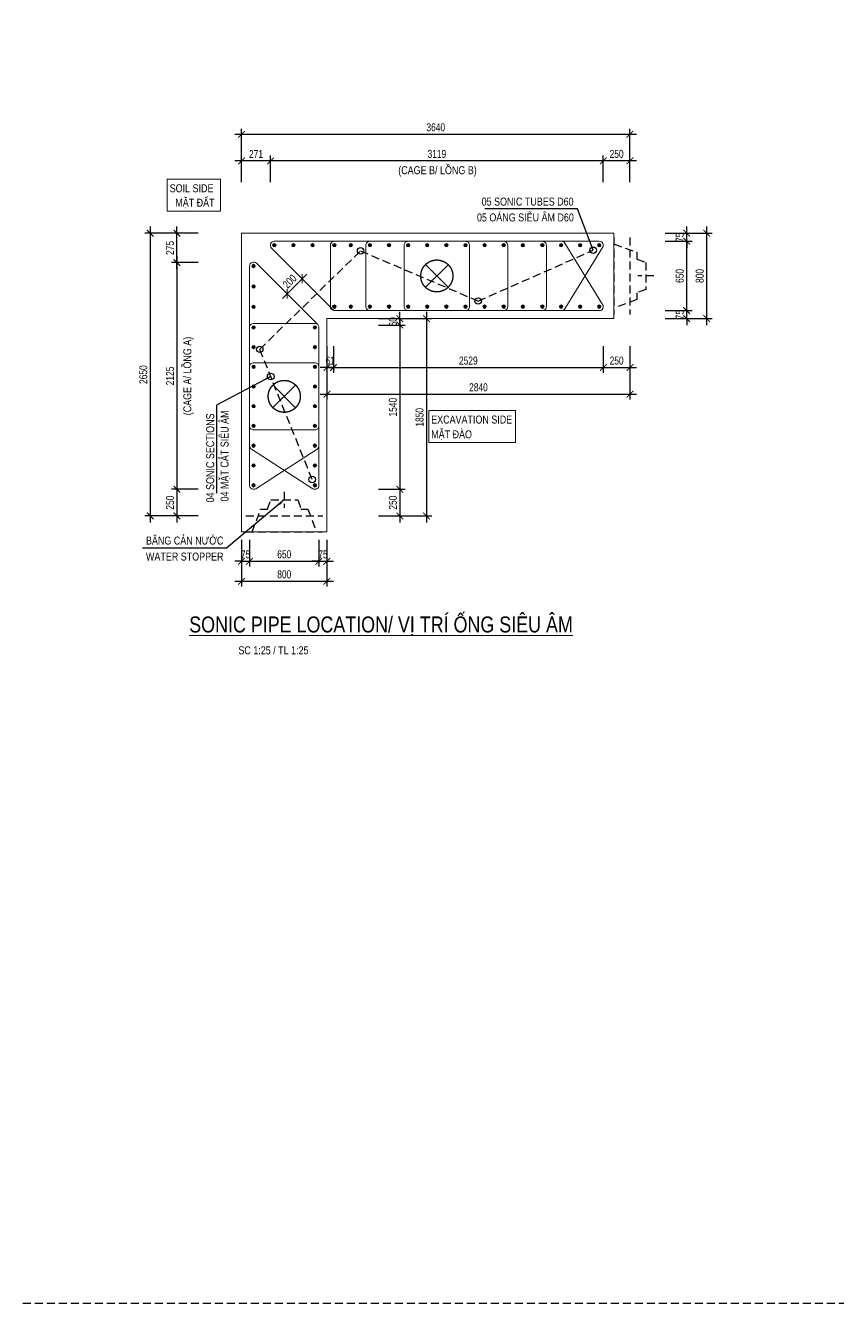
# Model space of a CAD drawing. Header units: millimetres. Extents: x 2611025 to 4139346, y -89870 to 101087.
# Drawn here: x 3029960 to 3060435, y -78018 to -30106 of the extents above; entities that cross this region are included whole.
import ezdxf
from ezdxf.enums import TextEntityAlignment as Align

# ---------------------------------------------------------------- set-up
doc = ezdxf.new("R2010")
doc.units = ezdxf.units.MM
doc.header["$LTSCALE"] = 1200
doc.header["$PDMODE"] = 35
doc.linetypes.add('CENTER', pattern=[2, 1.25, -0.25, 0.25, -0.25])
doc.linetypes.add('HIDDEN', pattern=[0.375, 0.25, -0.125])
for name, color, linetype, lineweight in [('BOUND', 3, 'Continuous', 20), ('CWS', 8, 'HIDDEN', 9), ('GRID', 74, 'CENTER', 15), ('LEADER', 8, 'Continuous', 9), ('MCT', 6, 'Continuous', 20), ('PIPE60', 1, 'Continuous', 25), ('TCHI', 4, 'HIDDEN', 30), ('TEXTEN', 3, 'Continuous', 13), ('TEXTMA', 2, 'Continuous', 13), ('TEXTVN', 2, 'Continuous', 20), ('TIE', 4, 'Continuous', 13)]:
    doc.layers.add(name, color=color, linetype=linetype, lineweight=lineweight)
for name, color, linetype in [('CDC.02.DIM', 1, 'Continuous'), ('CDC.04.HIDDEN', 8, 'HIDDEN'), ('CDC.11.NOTE', 8, 'Continuous'), ('MCSA', 5, 'HIDDEN'), ('MIE', 5, 'HIDDEN')]:
    doc.layers.add(name, color=color, linetype=linetype)
doc.styles.add('DB_Arial', font='arial.ttf', dxfattribs={"width": 0.8})
doc.styles.add('SMTEXT', font='arial.ttf', dxfattribs={"width": 0.75})
doc.dimstyles.new('BSV1-100', dxfattribs={"dimtxt": 300, "dimasz": 250, "dimexe": 200, "dimexo": 0, "dimgap": 108, "dimtad": 1, "dimdec": 0, "dimdsep": 46, "dimtxsty": 'SMTEXT', "dimblk": 'ARCHTICK', "dimcen": 100, "dimdle": 250, "dimclrd": 256, "dimclre": 256, "dimclrt": 1, "dimadec": 0, "dimazin": 0, "dimtfac": 1, "dimtdec": 0, "dimtix": 1, "dimtmove": 2, "dimatfit": 3, "dimfxl": 720, "dimfxlon": 1, "dimtolj": 1, "dimtzin": 0, "dimarcsym": 0})
doc.dimstyles.new('BSV25', dxfattribs={"dimtxt": 300, "dimasz": 250, "dimexe": 200, "dimexo": 0, "dimgap": 108, "dimtad": 1, "dimdec": 0, "dimlfac": 0.25, "dimdsep": 46, "dimtxsty": 'SMTEXT', "dimblk": 'ARCHTICK', "dimcen": 100, "dimdle": 250, "dimclrd": 256, "dimclre": 256, "dimclrt": 2, "dimadec": 0, "dimazin": 0, "dimtfac": 1, "dimtdec": 0, "dimtix": 1, "dimtmove": 2, "dimatfit": 3, "dimfxl": 800, "dimfxlon": 1, "dimtolj": 1, "dimtzin": 0, "dimarcsym": 0})

# ---------------------------------------------------------------- blocks, each defined once
blk = doc.blocks.new('cws800')
at = {"layer": 'CDC.04.HIDDEN'}
for p, q in [((-600, 1440), (-600, -1440)), ((0, 1440), (0, -1440))]:
    blk.add_line(p, q, dxfattribs=at)
for points in [[(0, 1200), (-860, 888), (-860, 627), (-1200, 507), (-1200, -507), (-860, -627), (-860, -888), (0, -1200)], [(-1500, 0), (-900, 0)]]:
    blk.add_lwpolyline(points, dxfattribs=at)
blk = doc.blocks.new('_ArchTick')
at = {"color": 0, "linetype": 'ByBlock', "const_width": 0.15}
blk.add_lwpolyline([(-0.5, -0.5), (0.5, 0.5)], dxfattribs=at)
blk = doc.blocks.new('*D433')
at = {"layer": 'CDC.02.DIM', "lineweight": -2, "transparency": 16777216}
for p, q in [((3038059, -34984), (3038059, -33984)), ((3052619, -34984), (3052619, -33984)), ((3037809, -34184), (3052869, -34184))]:
    blk.add_line(p, q, dxfattribs=at)
at = {"layer": 'Defpoints', "color": 0, "transparency": 16777216}
for p in [(3052619, -34184), (3038059, -37894), (3052619, -38054)]:
    blk.add_point(p, dxfattribs=at)
at = {"layer": 'CDC.02.DIM', "lineweight": -2, "transparency": 16777216, "xscale": 250, "yscale": 250, "zscale": 250, "rotation": 180}
blk.add_blockref('_ArchTick', (3038059, -34184), dxfattribs=at)
at = {"layer": 'CDC.02.DIM', "lineweight": -2, "transparency": 16777216, "xscale": 250, "yscale": 250, "zscale": 250}
blk.add_blockref('_ArchTick', (3052619, -34184), dxfattribs=at)
at = {"layer": 'CDC.02.DIM', "color": 2, "transparency": 16777216, "insert": (3045339, -33923), "char_height": 300, "attachment_point": 5, "style": 'SMTEXT'}
blk.add_mtext('\\A1;3640', dxfattribs=at)
blk = doc.blocks.new('*D434')
at = {"layer": 'CDC.02.DIM', "lineweight": -2, "transparency": 16777216}
for p, q in [((3052869, -35181), (3051369, -35181)), ((3051619, -35981), (3051619, -34981)), ((3052619, -35981), (3052619, -34981))]:
    blk.add_line(p, q, dxfattribs=at)
at = {"layer": 'Defpoints', "color": 0, "transparency": 16777216}
for p in [(3051619, -35181), (3051619, -37894), (3052619, -37894)]:
    blk.add_point(p, dxfattribs=at)
at = {"layer": 'CDC.02.DIM', "lineweight": -2, "transparency": 16777216, "xscale": 250, "yscale": 250, "zscale": 250, "rotation": 180}
blk.add_blockref('_ArchTick', (3051619, -35181), dxfattribs=at)
at = {"layer": 'CDC.02.DIM', "lineweight": -2, "transparency": 16777216, "xscale": 250, "yscale": 250, "zscale": 250}
blk.add_blockref('_ArchTick', (3052619, -35181), dxfattribs=at)
at = {"layer": 'CDC.02.DIM', "color": 2, "transparency": 16777216, "insert": (3052119, -34919), "char_height": 300, "attachment_point": 5, "style": 'SMTEXT'}
blk.add_mtext('\\A1;250', dxfattribs=at)
blk = doc.blocks.new('*D435')
at = {"layer": 'CDC.02.DIM', "lineweight": -2, "transparency": 16777216}
for p, q in [((3051869, -35181), (3038894, -35181)), ((3039144, -35981), (3039144, -34981)), ((3051619, -35981), (3051619, -34981))]:
    blk.add_line(p, q, dxfattribs=at)
at = {"layer": 'Defpoints', "color": 0, "transparency": 16777216}
for p in [(3039144, -35181), (3039144, -37894), (3051619, -37894)]:
    blk.add_point(p, dxfattribs=at)
at = {"layer": 'CDC.02.DIM', "lineweight": -2, "transparency": 16777216, "xscale": 250, "yscale": 250, "zscale": 250, "rotation": 180}
blk.add_blockref('_ArchTick', (3039144, -35181), dxfattribs=at)
at = {"layer": 'CDC.02.DIM', "lineweight": -2, "transparency": 16777216, "xscale": 250, "yscale": 250, "zscale": 250}
blk.add_blockref('_ArchTick', (3051619, -35181), dxfattribs=at)
at = {"layer": 'CDC.02.DIM', "color": 2, "transparency": 16777216, "insert": (3045381, -34919), "char_height": 300, "attachment_point": 5, "style": 'SMTEXT'}
blk.add_mtext('\\A1;3119', dxfattribs=at)
blk = doc.blocks.new('*D436')
at = {"layer": 'CDC.02.DIM', "lineweight": -2, "transparency": 16777216}
for p, q in [((3039394, -35181), (3037809, -35181)), ((3038059, -35981), (3038059, -34981)), ((3039144, -35981), (3039144, -34981))]:
    blk.add_line(p, q, dxfattribs=at)
at = {"layer": 'Defpoints', "color": 0, "transparency": 16777216}
for p in [(3038059, -35181), (3038059, -37894), (3039144, -37894)]:
    blk.add_point(p, dxfattribs=at)
at = {"layer": 'CDC.02.DIM', "lineweight": -2, "transparency": 16777216, "xscale": 250, "yscale": 250, "zscale": 250, "rotation": 180}
blk.add_blockref('_ArchTick', (3038059, -35181), dxfattribs=at)
at = {"layer": 'CDC.02.DIM', "lineweight": -2, "transparency": 16777216, "xscale": 250, "yscale": 250, "zscale": 250}
blk.add_blockref('_ArchTick', (3039144, -35181), dxfattribs=at)
at = {"layer": 'CDC.02.DIM', "color": 2, "transparency": 16777216, "insert": (3038601, -34922), "char_height": 300, "attachment_point": 5, "style": 'SMTEXT'}
blk.add_mtext('\\A1;271', dxfattribs=at)
blk = doc.blocks.new('mct1')
at = {"lineweight": 9}
h = blk.add_hatch(color=256, dxfattribs=at)
h.dxf.hatch_style = 1
h.paths.add_polyline_path([(-16, 0, 1), (16, 0, 1)])
blk.add_circle((0, 0), 16, dxfattribs=at)
blk = doc.blocks.new('*D437')
at = {"layer": 'CDC.02.DIM', "lineweight": -2, "transparency": 16777216}
for p, q in [((3044193, -41094), (3045193, -41094)), ((3044993, -40844), (3044993, -48743)), ((3044193, -48493), (3045193, -48493))]:
    blk.add_line(p, q, dxfattribs=at)
at = {"layer": 'Defpoints', "color": 0, "transparency": 16777216}
for p in [(3041259, -41094), (3041259, -48493), (3044993, -48493)]:
    blk.add_point(p, dxfattribs=at)
at = {"layer": 'CDC.02.DIM', "lineweight": -2, "transparency": 16777216, "xscale": 250, "yscale": 250, "zscale": 250}
for p, rotation in [((3044993, -41094), 90), ((3044993, -48493), 270)]:
    blk.add_blockref('_ArchTick', p, dxfattribs=dict(at, rotation=rotation))
at = {"layer": 'CDC.02.DIM', "color": 2, "transparency": 16777216, "insert": (3044732, -44794), "char_height": 300, "attachment_point": 5, "rotation": 90, "style": 'SMTEXT'}
blk.add_mtext('\\A1;1850', dxfattribs=at)
blk = doc.blocks.new('*D438')
at = {"layer": 'CDC.02.DIM', "lineweight": -2, "transparency": 16777216}
for p, q in [((3041501, -42130), (3041501, -43130)), ((3051619, -42130), (3051619, -43130)), ((3041251, -42930), (3051869, -42930))]:
    blk.add_line(p, q, dxfattribs=at)
at = {"layer": 'Defpoints', "color": 0, "transparency": 16777216}
for p in [(3041501, -41094), (3051619, -41094), (3051619, -42930)]:
    blk.add_point(p, dxfattribs=at)
at = {"layer": 'CDC.02.DIM', "lineweight": -2, "transparency": 16777216, "xscale": 250, "yscale": 250, "zscale": 250, "rotation": 180}
blk.add_blockref('_ArchTick', (3041501, -42930), dxfattribs=at)
at = {"layer": 'CDC.02.DIM', "lineweight": -2, "transparency": 16777216, "xscale": 250, "yscale": 250, "zscale": 250}
blk.add_blockref('_ArchTick', (3051619, -42930), dxfattribs=at)
at = {"layer": 'CDC.02.DIM', "color": 2, "transparency": 16777216, "insert": (3046560, -42669), "char_height": 300, "attachment_point": 5, "style": 'SMTEXT'}
blk.add_mtext('\\A1;2529', dxfattribs=at)
blk = doc.blocks.new('*D439')
at = {"layer": 'CDC.02.DIM', "lineweight": -2, "transparency": 16777216}
for p, q in [((3041259, -43130), (3041259, -44130)), ((3052619, -43130), (3052619, -44130)), ((3041009, -43930), (3052869, -43930))]:
    blk.add_line(p, q, dxfattribs=at)
at = {"layer": 'Defpoints', "color": 0, "transparency": 16777216}
for p in [(3041259, -41094), (3052619, -41094), (3052619, -43930)]:
    blk.add_point(p, dxfattribs=at)
at = {"layer": 'CDC.02.DIM', "lineweight": -2, "transparency": 16777216, "xscale": 250, "yscale": 250, "zscale": 250, "rotation": 180}
blk.add_blockref('_ArchTick', (3041259, -43930), dxfattribs=at)
at = {"layer": 'CDC.02.DIM', "lineweight": -2, "transparency": 16777216, "xscale": 250, "yscale": 250, "zscale": 250}
blk.add_blockref('_ArchTick', (3052619, -43930), dxfattribs=at)
at = {"layer": 'CDC.02.DIM', "color": 2, "transparency": 16777216, "insert": (3046939, -43669), "char_height": 300, "attachment_point": 5, "style": 'SMTEXT'}
blk.add_mtext('\\A1;2840', dxfattribs=at)
blk = doc.blocks.new('*D440')
at = {"layer": 'CDC.02.DIM', "lineweight": -2, "transparency": 16777216}
for p, q in [((3051619, -42130), (3051619, -43130)), ((3052619, -42130), (3052619, -43130)), ((3051369, -42930), (3052869, -42930))]:
    blk.add_line(p, q, dxfattribs=at)
at = {"layer": 'Defpoints', "color": 0, "transparency": 16777216}
for p in [(3051619, -41094), (3052619, -41094), (3052619, -42930)]:
    blk.add_point(p, dxfattribs=at)
at = {"layer": 'CDC.02.DIM', "lineweight": -2, "transparency": 16777216, "xscale": 250, "yscale": 250, "zscale": 250, "rotation": 180}
blk.add_blockref('_ArchTick', (3051619, -42930), dxfattribs=at)
at = {"layer": 'CDC.02.DIM', "lineweight": -2, "transparency": 16777216, "xscale": 250, "yscale": 250, "zscale": 250}
blk.add_blockref('_ArchTick', (3052619, -42930), dxfattribs=at)
at = {"layer": 'CDC.02.DIM', "color": 2, "transparency": 16777216, "insert": (3052119, -42669), "char_height": 300, "attachment_point": 5, "style": 'SMTEXT'}
blk.add_mtext('\\A1;250', dxfattribs=at)
blk = doc.blocks.new('*D441')
at = {"layer": 'CDC.02.DIM', "lineweight": -2, "transparency": 16777216}
for p, q in [((3043993, -41083), (3043993, -47743)), ((3043193, -41333), (3044193, -41333)), ((3043193, -47493), (3044193, -47493))]:
    blk.add_line(p, q, dxfattribs=at)
at = {"layer": 'Defpoints', "color": 0, "transparency": 16777216}
for p in [(3041259, -41333), (3041259, -47493), (3043993, -47493)]:
    blk.add_point(p, dxfattribs=at)
at = {"layer": 'CDC.02.DIM', "lineweight": -2, "transparency": 16777216, "xscale": 250, "yscale": 250, "zscale": 250}
for p, rotation in [((3043993, -41333), 90), ((3043993, -47493), 270)]:
    blk.add_blockref('_ArchTick', p, dxfattribs=dict(at, rotation=rotation))
at = {"layer": 'CDC.02.DIM', "color": 2, "transparency": 16777216, "insert": (3043732, -44413), "char_height": 300, "attachment_point": 5, "rotation": 90, "style": 'SMTEXT'}
blk.add_mtext('\\A1;1540', dxfattribs=at)
blk = doc.blocks.new('*D442')
at = {"layer": 'CDC.02.DIM', "lineweight": -2, "transparency": 16777216}
for p, q in [((3043993, -47243), (3043993, -48743)), ((3043193, -47493), (3044193, -47493)), ((3043193, -48493), (3044193, -48493))]:
    blk.add_line(p, q, dxfattribs=at)
at = {"layer": 'Defpoints', "color": 0, "transparency": 16777216}
for p in [(3041259, -47493), (3041259, -48493), (3043993, -48493)]:
    blk.add_point(p, dxfattribs=at)
at = {"layer": 'CDC.02.DIM', "lineweight": -2, "transparency": 16777216, "xscale": 250, "yscale": 250, "zscale": 250}
for p, rotation in [((3043993, -47493), 90), ((3043993, -48493), 270)]:
    blk.add_blockref('_ArchTick', p, dxfattribs=dict(at, rotation=rotation))
at = {"layer": 'CDC.02.DIM', "color": 2, "transparency": 16777216, "insert": (3043732, -47993), "char_height": 300, "attachment_point": 5, "rotation": 90, "style": 'SMTEXT'}
blk.add_mtext('\\A1;250', dxfattribs=at)
blk = doc.blocks.new('*D443')
at = {"layer": 'CDC.02.DIM', "lineweight": -2, "transparency": 16777216}
for p, q in [((3043193, -41094), (3044193, -41094)), ((3043993, -41094), (3043993, -40844)), ((3043993, -41333), (3043993, -41094)), ((3043193, -41333), (3044193, -41333)), ((3043993, -41333), (3043993, -41583))]:
    blk.add_line(p, q, dxfattribs=at)
at = {"layer": 'Defpoints', "color": 0, "transparency": 16777216}
for p in [(3041259, -41094), (3043993, -41094), (3041259, -41333)]:
    blk.add_point(p, dxfattribs=at)
at = {"layer": 'CDC.02.DIM', "lineweight": -2, "transparency": 16777216, "xscale": 250, "yscale": 250, "zscale": 250}
for p, rotation in [((3043993, -41094), 270), ((3043993, -41333), 90)]:
    blk.add_blockref('_ArchTick', p, dxfattribs=dict(at, rotation=rotation))
at = {"layer": 'CDC.02.DIM', "color": 2, "transparency": 16777216, "insert": (3043732, -41213), "char_height": 300, "attachment_point": 5, "rotation": 90, "style": 'SMTEXT'}
blk.add_mtext('\\A1;60', dxfattribs=at)
blk = doc.blocks.new('*D444')
at = {"layer": 'CDC.02.DIM', "lineweight": -2, "transparency": 16777216}
for p, q in [((3041259, -42130), (3041259, -43130)), ((3041501, -42130), (3041501, -43130)), ((3041259, -42930), (3041009, -42930)), ((3041501, -42930), (3041259, -42930)), ((3041501, -42930), (3041751, -42930))]:
    blk.add_line(p, q, dxfattribs=at)
at = {"layer": 'Defpoints', "color": 0, "transparency": 16777216}
for p in [(3041259, -41094), (3041501, -41094), (3041259, -42930)]:
    blk.add_point(p, dxfattribs=at)
at = {"layer": 'CDC.02.DIM', "lineweight": -2, "transparency": 16777216, "xscale": 250, "yscale": 250, "zscale": 250}
blk.add_blockref('_ArchTick', (3041259, -42930), dxfattribs=at)
at = {"layer": 'CDC.02.DIM', "lineweight": -2, "transparency": 16777216, "xscale": 250, "yscale": 250, "zscale": 250, "rotation": 180}
blk.add_blockref('_ArchTick', (3041501, -42930), dxfattribs=at)
at = {"layer": 'CDC.02.DIM', "color": 2, "transparency": 16777216, "insert": (3041380, -42669), "char_height": 300, "attachment_point": 5, "style": 'SMTEXT'}
blk.add_mtext('\\A1;61', dxfattribs=at)
blk = doc.blocks.new('*D445')
at = {"layer": 'CDC.02.DIM', "lineweight": -2, "transparency": 16777216}
for p, q in [((3055495, -41344), (3055495, -37644)), ((3054695, -37894), (3055695, -37894)), ((3054695, -41094), (3055695, -41094))]:
    blk.add_line(p, q, dxfattribs=at)
at = {"layer": 'Defpoints', "color": 0, "transparency": 16777216}
for p in [(3052019, -37894), (3055495, -37894), (3052019, -41094)]:
    blk.add_point(p, dxfattribs=at)
at = {"layer": 'CDC.02.DIM', "lineweight": -2, "transparency": 16777216, "xscale": 250, "yscale": 250, "zscale": 250}
for p, rotation in [((3055495, -37894), 90), ((3055495, -41094), 270)]:
    blk.add_blockref('_ArchTick', p, dxfattribs=dict(at, rotation=rotation))
at = {"layer": 'CDC.02.DIM', "color": 2, "transparency": 16777216, "insert": (3055234, -39494), "char_height": 300, "attachment_point": 5, "rotation": 90, "style": 'SMTEXT'}
blk.add_mtext('\\A1;800', dxfattribs=at)
blk = doc.blocks.new('*D446')
at = {"layer": 'CDC.02.DIM', "lineweight": -2, "transparency": 16777216}
for p, q in [((3054745, -40794), (3054745, -40544)), ((3053945, -40794), (3054945, -40794)), ((3053945, -41094), (3054945, -41094)), ((3054745, -41094), (3054745, -40794)), ((3054745, -41094), (3054745, -41344))]:
    blk.add_line(p, q, dxfattribs=at)
at = {"layer": 'Defpoints', "color": 0, "transparency": 16777216}
for p in [(3052019, -40794), (3052019, -41094), (3054745, -40794)]:
    blk.add_point(p, dxfattribs=at)
at = {"layer": 'CDC.02.DIM', "lineweight": -2, "transparency": 16777216, "xscale": 250, "yscale": 250, "zscale": 250}
for p, rotation in [((3054745, -40794), 270), ((3054745, -41094), 90)]:
    blk.add_blockref('_ArchTick', p, dxfattribs=dict(at, rotation=rotation))
at = {"layer": 'CDC.02.DIM', "color": 2, "transparency": 16777216, "insert": (3054484, -40944), "char_height": 300, "attachment_point": 5, "rotation": 90, "style": 'SMTEXT'}
blk.add_mtext('\\A1;75', dxfattribs=at)
blk = doc.blocks.new('*D447')
at = {"layer": 'CDC.02.DIM', "lineweight": -2, "transparency": 16777216}
for p, q in [((3053945, -38194), (3054945, -38194)), ((3054745, -41044), (3054745, -37944)), ((3053945, -40794), (3054945, -40794))]:
    blk.add_line(p, q, dxfattribs=at)
at = {"layer": 'Defpoints', "color": 0, "transparency": 16777216}
for p in [(3052019, -38194), (3054745, -38194), (3052019, -40794)]:
    blk.add_point(p, dxfattribs=at)
at = {"layer": 'CDC.02.DIM', "lineweight": -2, "transparency": 16777216, "xscale": 250, "yscale": 250, "zscale": 250}
for p, rotation in [((3054745, -38194), 90), ((3054745, -40794), 270)]:
    blk.add_blockref('_ArchTick', p, dxfattribs=dict(at, rotation=rotation))
at = {"layer": 'CDC.02.DIM', "color": 2, "transparency": 16777216, "insert": (3054484, -39494), "char_height": 300, "attachment_point": 5, "rotation": 90, "style": 'SMTEXT'}
blk.add_mtext('\\A1;650', dxfattribs=at)
blk = doc.blocks.new('*D448')
at = {"layer": 'CDC.02.DIM', "lineweight": -2, "transparency": 16777216}
for p, q in [((3054745, -37894), (3054745, -37644)), ((3053945, -37894), (3054945, -37894)), ((3053945, -38194), (3054945, -38194)), ((3054745, -38194), (3054745, -37894)), ((3054745, -38194), (3054745, -38444))]:
    blk.add_line(p, q, dxfattribs=at)
at = {"layer": 'Defpoints', "color": 0, "transparency": 16777216}
for p in [(3052019, -37894), (3052019, -38194), (3054745, -37894)]:
    blk.add_point(p, dxfattribs=at)
at = {"layer": 'CDC.02.DIM', "lineweight": -2, "transparency": 16777216, "xscale": 250, "yscale": 250, "zscale": 250}
for p, rotation in [((3054745, -37894), 270), ((3054745, -38194), 90)]:
    blk.add_blockref('_ArchTick', p, dxfattribs=dict(at, rotation=rotation))
at = {"layer": 'CDC.02.DIM', "color": 2, "transparency": 16777216, "insert": (3054484, -38044), "char_height": 300, "attachment_point": 5, "rotation": 90, "style": 'SMTEXT'}
blk.add_mtext('\\A1;75', dxfattribs=at)
blk = doc.blocks.new('*D449')
at = {"layer": 'CDC.02.DIM', "lineweight": -2, "transparency": 16777216}
for p, q in [((3034637, -37644), (3034637, -48743)), ((3035437, -37894), (3034437, -37894)), ((3035437, -48493), (3034437, -48493))]:
    blk.add_line(p, q, dxfattribs=at)
at = {"layer": 'Defpoints', "color": 0, "transparency": 16777216}
for p in [(3038059, -37894), (3034637, -48493), (3038059, -48493)]:
    blk.add_point(p, dxfattribs=at)
at = {"layer": 'CDC.02.DIM', "lineweight": -2, "transparency": 16777216, "xscale": 250, "yscale": 250, "zscale": 250}
for p, rotation in [((3034637, -37894), 90), ((3034637, -48493), 270)]:
    blk.add_blockref('_ArchTick', p, dxfattribs=dict(at, rotation=rotation))
at = {"layer": 'CDC.02.DIM', "color": 2, "transparency": 16777216, "insert": (3034376, -43194), "char_height": 300, "attachment_point": 5, "rotation": 90, "style": 'SMTEXT'}
blk.add_mtext('\\A1;2650', dxfattribs=at)
blk = doc.blocks.new('*D450')
at = {"layer": 'CDC.02.DIM', "lineweight": -2, "transparency": 16777216}
for p, q in [((3035637, -38745), (3035637, -47743)), ((3036437, -38995), (3035437, -38995)), ((3036437, -47493), (3035437, -47493))]:
    blk.add_line(p, q, dxfattribs=at)
at = {"layer": 'Defpoints', "color": 0, "transparency": 16777216}
for p in [(3038429, -38995), (3035637, -47493), (3038059, -47493)]:
    blk.add_point(p, dxfattribs=at)
at = {"layer": 'CDC.02.DIM', "lineweight": -2, "transparency": 16777216, "xscale": 250, "yscale": 250, "zscale": 250}
for p, rotation in [((3035637, -38995), 90), ((3035637, -47493), 270)]:
    blk.add_blockref('_ArchTick', p, dxfattribs=dict(at, rotation=rotation))
at = {"layer": 'CDC.02.DIM', "color": 2, "transparency": 16777216, "insert": (3035376, -43244), "char_height": 300, "attachment_point": 5, "rotation": 90, "style": 'SMTEXT'}
blk.add_mtext('\\A1;2125', dxfattribs=at)
blk = doc.blocks.new('*D451')
at = {"layer": 'CDC.02.DIM', "lineweight": -2, "transparency": 16777216}
for p, q in [((3035637, -47243), (3035637, -48743)), ((3036437, -47493), (3035437, -47493)), ((3036437, -48493), (3035437, -48493))]:
    blk.add_line(p, q, dxfattribs=at)
at = {"layer": 'Defpoints', "color": 0, "transparency": 16777216}
for p in [(3038059, -47493), (3035637, -48493), (3038059, -48493)]:
    blk.add_point(p, dxfattribs=at)
at = {"layer": 'CDC.02.DIM', "lineweight": -2, "transparency": 16777216, "xscale": 250, "yscale": 250, "zscale": 250}
for p, rotation in [((3035637, -47493), 90), ((3035637, -48493), 270)]:
    blk.add_blockref('_ArchTick', p, dxfattribs=dict(at, rotation=rotation))
at = {"layer": 'CDC.02.DIM', "color": 2, "transparency": 16777216, "insert": (3035376, -47993), "char_height": 300, "attachment_point": 5, "rotation": 90, "style": 'SMTEXT'}
blk.add_mtext('\\A1;250', dxfattribs=at)
blk = doc.blocks.new('*D452')
at = {"layer": 'CDC.02.DIM', "lineweight": -2, "transparency": 16777216}
for p, q in [((3035637, -39245), (3035637, -37644)), ((3036437, -37894), (3035437, -37894)), ((3036437, -38995), (3035437, -38995))]:
    blk.add_line(p, q, dxfattribs=at)
at = {"layer": 'Defpoints', "color": 0, "transparency": 16777216}
for p in [(3035637, -37894), (3038059, -37894), (3038429, -38995)]:
    blk.add_point(p, dxfattribs=at)
at = {"layer": 'CDC.02.DIM', "lineweight": -2, "transparency": 16777216, "xscale": 250, "yscale": 250, "zscale": 250}
for p, rotation in [((3035637, -37894), 90), ((3035637, -38995), 270)]:
    blk.add_blockref('_ArchTick', p, dxfattribs=dict(at, rotation=rotation))
at = {"layer": 'CDC.02.DIM', "color": 2, "transparency": 16777216, "insert": (3035376, -38444), "char_height": 300, "attachment_point": 5, "rotation": 90, "style": 'SMTEXT'}
blk.add_mtext('\\A1;275', dxfattribs=at)
blk = doc.blocks.new('*D453')
at = {"layer": 'CDC.02.DIM', "lineweight": -2, "transparency": 16777216}
for p, q in [((3038059, -50143), (3038059, -51143)), ((3041259, -50143), (3041259, -51143)), ((3037809, -50943), (3041509, -50943))]:
    blk.add_line(p, q, dxfattribs=at)
at = {"layer": 'Defpoints', "color": 0, "transparency": 16777216}
for p in [(3038059, -49093), (3041259, -49093), (3041259, -50943)]:
    blk.add_point(p, dxfattribs=at)
at = {"layer": 'CDC.02.DIM', "lineweight": -2, "transparency": 16777216, "xscale": 250, "yscale": 250, "zscale": 250, "rotation": 180}
blk.add_blockref('_ArchTick', (3038059, -50943), dxfattribs=at)
at = {"layer": 'CDC.02.DIM', "lineweight": -2, "transparency": 16777216, "xscale": 250, "yscale": 250, "zscale": 250}
blk.add_blockref('_ArchTick', (3041259, -50943), dxfattribs=at)
at = {"layer": 'CDC.02.DIM', "color": 2, "transparency": 16777216, "insert": (3039659, -50682), "char_height": 300, "attachment_point": 5, "style": 'SMTEXT'}
blk.add_mtext('\\A1;800', dxfattribs=at)
blk = doc.blocks.new('*D454')
at = {"layer": 'CDC.02.DIM', "lineweight": -2, "transparency": 16777216}
for p, q in [((3038059, -49393), (3038059, -50393)), ((3038359, -49393), (3038359, -50393)), ((3038059, -50193), (3037809, -50193)), ((3038059, -50193), (3038359, -50193)), ((3038359, -50193), (3038609, -50193))]:
    blk.add_line(p, q, dxfattribs=at)
at = {"layer": 'Defpoints', "color": 0, "transparency": 16777216}
for p in [(3038059, -49093), (3038359, -49093), (3038359, -50193)]:
    blk.add_point(p, dxfattribs=at)
at = {"layer": 'CDC.02.DIM', "lineweight": -2, "transparency": 16777216, "xscale": 250, "yscale": 250, "zscale": 250}
blk.add_blockref('_ArchTick', (3038059, -50193), dxfattribs=at)
at = {"layer": 'CDC.02.DIM', "lineweight": -2, "transparency": 16777216, "xscale": 250, "yscale": 250, "zscale": 250, "rotation": 180}
blk.add_blockref('_ArchTick', (3038359, -50193), dxfattribs=at)
at = {"layer": 'CDC.02.DIM', "color": 2, "transparency": 16777216, "insert": (3038209, -49933), "char_height": 300, "attachment_point": 5, "style": 'SMTEXT'}
blk.add_mtext('\\A1;75', dxfattribs=at)
blk = doc.blocks.new('*D455')
at = {"layer": 'CDC.02.DIM', "lineweight": -2, "transparency": 16777216}
for p, q in [((3038359, -49393), (3038359, -50393)), ((3040959, -49393), (3040959, -50393)), ((3038109, -50193), (3041209, -50193))]:
    blk.add_line(p, q, dxfattribs=at)
at = {"layer": 'Defpoints', "color": 0, "transparency": 16777216}
for p in [(3038359, -49093), (3040959, -49093), (3040959, -50193)]:
    blk.add_point(p, dxfattribs=at)
at = {"layer": 'CDC.02.DIM', "lineweight": -2, "transparency": 16777216, "xscale": 250, "yscale": 250, "zscale": 250, "rotation": 180}
blk.add_blockref('_ArchTick', (3038359, -50193), dxfattribs=at)
at = {"layer": 'CDC.02.DIM', "lineweight": -2, "transparency": 16777216, "xscale": 250, "yscale": 250, "zscale": 250}
blk.add_blockref('_ArchTick', (3040959, -50193), dxfattribs=at)
at = {"layer": 'CDC.02.DIM', "color": 2, "transparency": 16777216, "insert": (3039659, -49932), "char_height": 300, "attachment_point": 5, "style": 'SMTEXT'}
blk.add_mtext('\\A1;650', dxfattribs=at)
blk = doc.blocks.new('*D456')
at = {"layer": 'CDC.02.DIM', "lineweight": -2, "transparency": 16777216}
for p, q in [((3040959, -49393), (3040959, -50393)), ((3041259, -49393), (3041259, -50393)), ((3040959, -50193), (3040709, -50193)), ((3040959, -50193), (3041259, -50193)), ((3041259, -50193), (3041509, -50193))]:
    blk.add_line(p, q, dxfattribs=at)
at = {"layer": 'Defpoints', "color": 0, "transparency": 16777216}
for p in [(3040959, -49093), (3041259, -49093), (3041259, -50193)]:
    blk.add_point(p, dxfattribs=at)
at = {"layer": 'CDC.02.DIM', "lineweight": -2, "transparency": 16777216, "xscale": 250, "yscale": 250, "zscale": 250}
blk.add_blockref('_ArchTick', (3040959, -50193), dxfattribs=at)
at = {"layer": 'CDC.02.DIM', "lineweight": -2, "transparency": 16777216, "xscale": 250, "yscale": 250, "zscale": 250, "rotation": 180}
blk.add_blockref('_ArchTick', (3041259, -50193), dxfattribs=at)
at = {"layer": 'CDC.02.DIM', "color": 2, "transparency": 16777216, "insert": (3041109, -49933), "char_height": 300, "attachment_point": 5, "style": 'SMTEXT'}
blk.add_mtext('\\A1;75', dxfattribs=at)
blk = doc.blocks.new('tremie')
at = {"layer": 'MIE', "color": 74, "ltscale": 1000}
for p, q in [((424, -424), (-424, 424)), ((424, 424), (-424, -424))]:
    blk.add_line(p, q, dxfattribs=at)
at = {"layer": 'MIE', "ltscale": 500}
blk.add_circle((0, 0), 600, dxfattribs=at)
blk = doc.blocks.new('*D457')
at = {"layer": 'CDC.02.DIM', "lineweight": -2, "transparency": 16777216}
for p, q in [((3039588, -40343), (3040507, -39423)), ((3040331, -39600), (3040472, -39741)), ((3039765, -40166), (3039906, -40307))]:
    blk.add_line(p, q, dxfattribs=at)
at = {"layer": 'Defpoints', "color": 0, "transparency": 16777216}
for p in [(3040331, -39600), (3040331, -39600), (3039765, -40166)]:
    blk.add_point(p, dxfattribs=at)
at = {"layer": 'CDC.02.DIM', "lineweight": -2, "transparency": 16777216, "xscale": 250, "yscale": 250, "zscale": 250}
for p, rotation in [((3040331, -39600), 45), ((3039765, -40166), 225)]:
    blk.add_blockref('_ArchTick', p, dxfattribs=dict(at, rotation=rotation))
at = {"layer": 'CDC.02.DIM', "color": 2, "transparency": 16777216, "insert": (3039863, -39698), "char_height": 300, "attachment_point": 5, "rotation": 45, "style": 'SMTEXT'}
blk.add_mtext('\\A1;200', dxfattribs=at)

msp = doc.modelspace()

# ---------------------------------------------------------------- linework, layer by layer
at = {"layer": 'BOUND'}
msp.add_lwpolyline([(3052018.8, -41094), (3052018.8, -37894), (3038058.9, -37894), (3038058.9, -49093.2), (3041258.9, -49093.2), (3041258.9, -41094)], close=True, dxfattribs=at)
at = {"layer": 'MCSA', "color": 5}
msp.add_lwpolyline([(3040705.6, -47124.5), (3038740.5, -42243.2), (3042519.1, -38551.5), (3046927.9, -40433.9), (3051242.2, -38528.4)], dxfattribs=at)
at = {"layer": 'PIPE60'}
for centre in [(3042519.1, -38551.5), (3051242.2, -38528.4), (3046927.9, -40433.9), (3038740.5, -42243.2), (3040705.6, -47124.5)]:
    msp.add_circle(centre, 120, dxfattribs=at)
at = {"layer": 'TCHI'}
msp.add_lwpolyline([(2884868.8, 17806.3), (3104404.3, 17806.3), (3104404.3, -78017.7), (2884868.8, -78017.7)], close=True, dxfattribs=at)
at = {"layer": 'TEXTEN'}
msp.add_lwpolyline([(3035271.1, -37067.1), (3035271.1, -35867.1), (3037271.1, -35867.1), (3037271.1, -37067.1)], close=True, dxfattribs=at)
at = {"layer": 'TEXTEN', "elevation": 0}
msp.add_lwpolyline([(3045075.5, -45738.3), (3045075.5, -44538.3), (3048325.5, -44538.3), (3048325.5, -45738.3)], close=True, dxfattribs=at)
at = {"layer": 'TIE'}
for points in [[(3049606, -40794), (3050048.6, -40794, 0.2482328), (3050172.6, -40728.4), (3051592.8, -38428.4, 0.6022653), (3051468.8, -38194), (3039286.7, -38194, 0.6681786), (3039180.6, -38450.1), (3041480.6, -40750.1, 0.1989124), (3041586.7, -40794), (3051468.8, -40794, 0.6022653), (3051592.8, -40559.6), (3050172.6, -38259.6, 0.2482328), (3050048.6, -38194), (3049606, -38194)], [(3041986.5, -40794), (3041536.5, -40794, -0.4142136), (3041386.5, -40644), (3041386.5, -38344, -0.4142136), (3041536.5, -38194), (3041986.5, -38194)], [(3043319.7, -40794), (3042869.7, -40794, -0.4142136), (3042719.7, -40644), (3042719.7, -38344, -0.4142136), (3042869.7, -38194), (3043319.7, -38194)], [(3044752.9, -40794), (3044302.9, -40794, -0.4142136), (3044152.9, -40644), (3044152.9, -38344, -0.4142136), (3044302.9, -38194), (3044752.9, -38194)], [(3046002.6, -40794), (3046452.6, -40794, 0.4142136), (3046602.6, -40644), (3046602.6, -38344, 0.4142136), (3046452.6, -38194), (3046002.6, -38194)], [(3047435.8, -40794), (3047885.8, -40794, 0.4142136), (3048035.8, -40644), (3048035.8, -38344, 0.4142136), (3047885.8, -38194), (3047435.8, -38194)], [(3048884.4, -40794), (3049334.4, -40794, 0.4142136), (3049484.4, -40644), (3049484.4, -38344, 0.4142136), (3049334.4, -38194), (3048884.4, -38194)], [(3040958.9, -41421.8, 0.1989124), (3040915, -41315.8), (3038615, -39015.8, 0.6681786), (3038358.9, -39121.8), (3038358.9, -47343.2, 0.5933499), (3038590, -47469.4), (3040890, -45983, 0.2552171), (3040958.9, -45856.8), (3040958.9, -45408.9)], [(3040958.9, -41871.8), (3040958.9, -41421.8, 0.4142136), (3040808.9, -41271.8), (3038508.9, -41271.8, 0.4142136), (3038358.9, -41421.8), (3038358.9, -41871.8)], [(3038358.9, -45408.9), (3038358.9, -45856.8, 0.2552171), (3038427.8, -45983), (3040727.8, -47469.4, 0.5933499), (3040958.9, -47343.2), (3040958.9, -41421.8)], [(3040958.9, -43350.2), (3040958.9, -42900.2, 0.4142136), (3040808.9, -42750.2), (3038508.9, -42750.2, 0.4142136), (3038358.9, -42900.2), (3038358.9, -43350.2)], [(3040958.9, -44667.7), (3040958.9, -45117.7, -0.4142136), (3040808.9, -45267.7), (3038508.9, -45267.7, -0.4142136), (3038358.9, -45117.7), (3038358.9, -44667.7)]]:
    msp.add_lwpolyline(points, format="xyb", dxfattribs=at)

# ---------------------------------------------------------------- block references
at = {"layer": 'CWS', "xscale": -1}
for p, rotation in [((3052018.8, -39494), 359.9999999999849), ((3039658.9, -49093.2), 89.99999999999993)]:
    msp.add_blockref('cws800', p, dxfattribs=dict(at, rotation=rotation))
at = {"layer": 'GRID', "rotation": 269.6724061558663}
for p in [(3045377.7, -39494), (3039658.9, -44008.9)]:
    msp.add_blockref('tremie', p, dxfattribs=at)
at = {"layer": 'MCT', "yscale": 4, "zscale": 4}
for p, xscale, rotation in [((3039286.7, -38344), -3.999999999999999, 315.6159190641258), ((3040003.3, -38344), -4, 315.6159190641255), ((3040719.9, -38344), -4, 315.6159190641255), ((3041536.5, -38344), -4, 315.6159190641255), ((3042153.1, -38344), -4, 315.6159190641255), ((3042869.7, -38344), -4, 315.6159190641255), ((3043586.3, -38344), -4, 315.6159190641255), ((3044302.9, -38344), -4, 315.6159190641255), ((3045019.4, -38344), -4, 315.6159190641255), ((3045736, -38344), -4, 315.6159190641255), ((3046452.6, -38344), -4, 315.6159190641255), ((3047169.2, -38344), -4, 315.6159190641255), ((3047885.8, -38344), -4, 315.6159190641255), ((3048602.4, -38344), -4, 315.6159190641255), ((3049334.4, -38344), -4, 315.6159190641255), ((3050035.6, -38344), -4, 315.6159190641255), ((3050752.2, -38344), -4, 315.6159190641255), ((3051468.8, -38344), -4, 315.6159190641255), ((3038508.9, -39121.8), -3.999999999999999, 315.6159190641258), ((3038508.9, -39888.5), -3.999999999999999, 315.6159190641258), ((3038508.9, -40655.2), -3.999999999999999, 315.6159190641258), ((3041536.5, -40644), 4, 224.3840809358744), ((3042153.1, -40644), 4, 224.3840809358744), ((3042869.7, -40644), 4, 224.3840809358744), ((3043586.3, -40644), 4, 224.3840809358744), ((3044302.9, -40644), 4, 224.3840809358744), ((3045019.4, -40644), 4, 224.3840809358744), ((3045736, -40644), 4, 224.3840809358744), ((3046452.6, -40644), 4, 224.3840809358744), ((3047169.2, -40644), 4, 224.3840809358744), ((3047885.8, -40644), 4, 224.3840809358744), ((3048602.4, -40644), 4, 224.3840809358744), ((3049334.4, -40644), 4, 224.3840809358744), ((3050035.6, -40644), 4, 224.3840809358744), ((3050752.2, -40644), 4, 224.3840809358744), ((3051468.8, -40644), 4, 224.3840809358744), ((3038508.9, -41421.8), -3.999999999999999, 315.6159190641258), ((3040808.9, -41421.8), -3.999999999999999, 315.6159190641258), ((3038508.9, -42161), -3.999999999999999, 315.6159190641258), ((3040808.9, -42161), -3.999999999999999, 315.6159190641258), ((3038508.9, -42900.2), -3.999999999999999, 315.6159190641258), ((3040808.9, -42900.2), -3.999999999999999, 315.6159190641258), ((3038508.9, -43639.3), -3.999999999999999, 315.6159190641258), ((3040808.9, -43639.3), -3.999999999999999, 315.6159190641258), ((3038508.9, -44378.5), -3.999999999999999, 315.6159190641258), ((3040808.9, -44378.5), -3.999999999999999, 315.6159190641258), ((3038508.9, -45117.7), -3.999999999999999, 315.6159190641258), ((3040808.9, -45117.7), -3.999999999999999, 315.6159190641258), ((3038508.9, -45856.8), -3.999999999999999, 315.6159190641258), ((3040808.9, -45856.8), -3.999999999999999, 315.6159190641258), ((3038508.9, -46596), -3.999999999999999, 315.6159190641258), ((3040808.9, -46596), -3.999999999999999, 315.6159190641258), ((3038508.9, -47343.2), -3.999999999999999, 315.6159190641258), ((3040808.9, -47343.2), -3.999999999999999, 315.6159190641258)]:
    msp.add_blockref('mct1', p, dxfattribs=dict(at, xscale=xscale, rotation=rotation))

# ---------------------------------------------------------------- texts
at = {"layer": 'TEXTMA', "style": 'DB_Arial', "width": 0.8}
for s, p in [('BĂNG CẢN NƯỚC', (3034475.3, -49564.5)), ('WATER STOPPER', (3034475.3, -50164.5))]:
    msp.add_text(s, height=300, rotation=360, dxfattribs=at).set_placement(p)
at = {"layer": 'TEXTVN', "style": 'DB_Arial', "width": 0.8}
for s, p in [('(CAGE B/ LỒNG B)', (3043932.2, -35678.7, 0)), ('MẶT ĐẤT', (3035573.4, -36895.5)), ('EXCAVATION SIDE', (3045168.1, -45027.7)), ('MẶT ĐÀO', (3045168.1, -45580.3))]:
    msp.add_text(s, height=300, dxfattribs=at).set_placement(p)
msp.add_text('SOIL SIDE', height=300, dxfattribs=at).set_placement((3037003.4, -36356.5, 0), align=Align.RIGHT)
at = {"layer": 'TEXTVN', "lineweight": 20, "style": 'DB_Arial', "width": 0.8}
for s, p in [('05 SONIC TUBES D60', (3050505.5, -36856.3, 0)), ('05 OÁNG SIÊU ÂM D60', (3050515.8, -37449.2, 0))]:
    msp.add_text(s, height=300, dxfattribs=at).set_placement(p, align=Align.RIGHT)
at = {"layer": 'TEXTVN', "style": 'DB_Arial', "width": 0.8}
msp.add_text('(CAGE A/ LỒNG A)', height=300, rotation=90, dxfattribs=at).set_placement((3036174.9, -44717.2, 0))
at = {"layer": 'TEXTVN', "lineweight": 20, "style": 'DB_Arial', "width": 0.8}
for s, p in [('04 SONIC SECTIONS', (3037032.5, -44648.4)), ('04 MẶT CẮT SIÊU ÂM', (3037571.5, -44538.4))]:
    msp.add_text(s, height=300, rotation=90, dxfattribs=at).set_placement(p, align=Align.RIGHT)
msp.add_text('%%USONIC PIPE LOCATION/ VỊ TRÍ ỐNG SIÊU ÂM', height=600, dxfattribs=at).set_placement((3043286.3, -52860.4), align=Align.CENTER)
msp.add_text('SC 1:25 / TL 1:25', height=300, dxfattribs=at).set_placement((3037939.8, -53679.4))

# ---------------------------------------------------------------- dimensions: what is measured, and where the dimension line sits
at = {"layer": 'CDC.02.DIM'}
for base, p1, p2, picture, middle in [((3052618.8, -34183.9), (3038058.9, -37894), (3052618.8, -38053.8), '*D433', (3045338.8, -33922.6)), ((3038058.9, -35180.6), (3039143.7, -37894), (3038058.9, -37894), '*D436', (3038601.3, -34922)), ((3039143.7, -35180.6), (3051618.8, -37894), (3039143.7, -37894), '*D435', (3045381.2, -34919.3)), ((3051618.8, -35180.6), (3052618.8, -37894), (3051618.8, -37894), '*D434', (3052118.8, -34919.4)), ((3052618.8, -43930.4), (3041258.9, -41094), (3052618.8, -41094), '*D439', (3046938.8, -43669.2)), ((3041258.9, -42930.4), (3041501.4, -41094), (3041258.9, -41094), '*D444', (3041380.1, -42669.2)), ((3051618.8, -42930.4), (3041501.4, -41094), (3051618.8, -41094), '*D438', (3046560.1, -42669.2)), ((3052618.8, -42930.4), (3051618.8, -41094), (3052618.8, -41094), '*D440', (3052118.8, -42669.2)), ((3041258.9, -50943.2), (3038058.9, -49093.2), (3041258.9, -49093.2), '*D453', (3039658.9, -50682.1)), ((3038358.9, -50193.2), (3038058.9, -49093.2), (3038358.9, -49093.2), '*D454', (3038208.9, -49932.7)), ((3040958.9, -50193.2), (3038358.9, -49093.2), (3040958.9, -49093.2), '*D455', (3039658.9, -49932.1)), ((3041258.9, -50193.2), (3040958.9, -49093.2), (3041258.9, -49093.2), '*D456', (3041108.9, -49932.7))]:
    dim = msp.add_linear_dim(base=base, p1=p1, p2=p2, dimstyle='BSV25', dxfattribs=at)
    dim.commit()
    dim.dimension.update_dxf_attribs({"geometry": picture, "text_midpoint": middle})
for base, p1, p2, picture, middle in [((3034637.2, -48493.2), (3038058.9, -37894), (3038058.9, -48493.2), '*D449', (3034376.1, -43193.6)), ((3035637.2, -37894), (3038429.2, -38994.7), (3038058.9, -37894), '*D452', (3035376.1, -38444.4)), ((3055495, -37894), (3052018.8, -41094), (3052018.8, -37894), '*D445', (3055233.9, -39494)), ((3054745, -37894), (3052018.8, -38194), (3052018.8, -37894), '*D448', (3054484.5, -38044)), ((3054745, -38194), (3052018.8, -40794), (3052018.8, -38194), '*D447', (3054483.9, -39494)), ((3035637.2, -47493.2), (3038429.2, -38994.7), (3038058.9, -47493.2), '*D450', (3035376.1, -43243.9)), ((3054745, -40794), (3052018.8, -41094), (3052018.8, -40794), '*D446', (3054484.5, -40944)), ((3044993.1, -48493.2), (3041258.9, -41094), (3041258.9, -48493.2), '*D437', (3044732, -44793.6)), ((3043993.1, -41094), (3041258.9, -41332.8), (3041258.9, -41094), '*D443', (3043732, -41213.4)), ((3043993.1, -47493.2), (3041258.9, -41332.8), (3041258.9, -47493.2), '*D441', (3043732, -44413)), ((3035637.2, -48493.2), (3038058.9, -47493.2), (3038058.9, -48493.2), '*D451', (3035376.1, -47993.2)), ((3043993.1, -48493.2), (3041258.9, -47493.2), (3041258.9, -48493.2), '*D442', (3043732, -47993.2))]:
    dim = msp.add_linear_dim(base=base, p1=p1, p2=p2, angle=90, dimstyle='BSV25', dxfattribs=at)
    dim.commit()
    dim.dimension.update_dxf_attribs({"geometry": picture, "text_midpoint": middle})
dim = msp.add_aligned_dim(p1=(3039765, -40165.8), p2=(3040330.6, -39600.1), distance=0, dimstyle='BSV25', dxfattribs=at)
dim.commit()
dim.dimension.update_dxf_attribs({"geometry": '*D457', "text_midpoint": (3039863.1, -39698.2)})

# ---------------------------------------------------------------- leaders
at = {"layer": 'CDC.11.NOTE'}
msp.add_leader([(3039658.9, -47893.2), (3037494.4, -49704.8), (3034340.9, -49704.8)], dimstyle='BSV1-100', override={"dimgap": 108, "dimtad": 0}, dxfattribs=at)
at = {"layer": 'LEADER'}
for points in [[(3051242.2, -38528.4), (3050651.3, -36971.9), (3047172.8, -36971.9)], [(3039150, -43260.2), (3037120.4, -44336.3), (3037120.4, -47633.9)]]:
    msp.add_leader(points, dimstyle='BSV25', override={"dimldrblk": 'Origin'}, dxfattribs=at)

doc.saveas('drawing.dxf')
